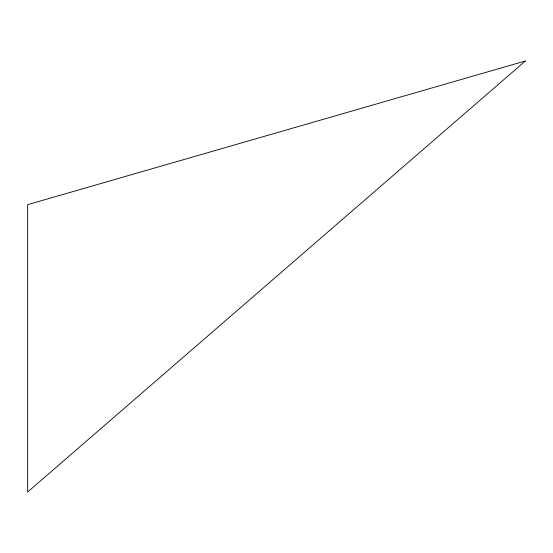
<?xml version="1.0" encoding="UTF-8"?>
<svg xmlns="http://www.w3.org/2000/svg" width="553" height="553" viewBox="0 0 553 553"><rect width="100%" height="100%" fill="white"/><g stroke="black" fill="none" stroke-linecap="round" stroke-linejoin="round"><path stroke-width="0.83" d="M525.35 60.989L27.65 492.011L27.65 204.665L525.35 60.989"/></g></svg>
